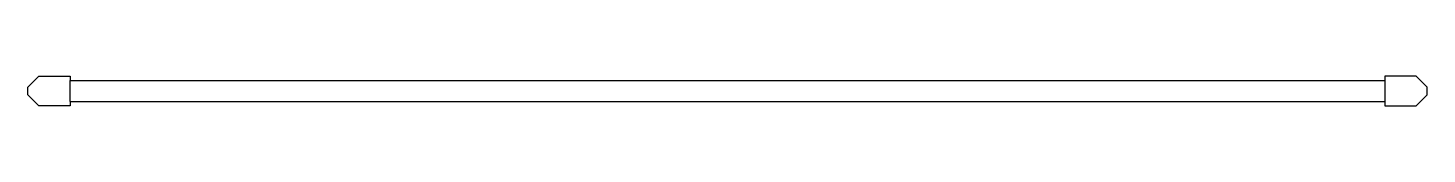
# Model space of a CAD drawing. Header units: millimetres. Extents: x 0 to 3176, y -34 to 34.
import ezdxf

# ---------------------------------------------------------------- set-up
doc = ezdxf.new("R2010")
doc.units = ezdxf.units.MM
doc.layers.add('KwikScaf Matrix', color=7, linetype='Continuous')

# ---------------------------------------------------------------- blocks, each defined once
blk = doc.blocks.new('109331xz')
at = {"layer": 'KwikScaf Matrix', "color": 0, "extrusion": (0, 1, -1.83691e-16)}
for p, q in [((0, 8.5), (25, 33.5)), ((25, 33.5), (96, 33.5)), ((96, 33.5), (96, 23.7)), ((3151, 33.5), (3080, 33.5)), ((3080, 33.5), (3080, 23.7)), ((3176, 8.5), (3151, 33.5)), ((0, -8.5), (0, 8.5)), ((96, 24), (3080, 24)), ((96, -23.7), (96, 23.7)), ((3080, 23.7), (3080, -23.7)), ((3176, -8.5), (3176, 8.5)), ((25, -33.5), (0, -8.5)), ((96, -23.7), (96, -33.5)), ((96, -24), (3080, -24)), ((3080, -23.7), (3080, -33.5)), ((3151, -33.5), (3176, -8.5)), ((96, -33.5), (25, -33.5)), ((3080, -33.5), (3151, -33.5))]:
    blk.add_line(p, q, dxfattribs=at)

msp = doc.modelspace()

# ---------------------------------------------------------------- block references
msp.add_blockref('109331xz', (0, 0))

doc.saveas('drawing.dxf')
